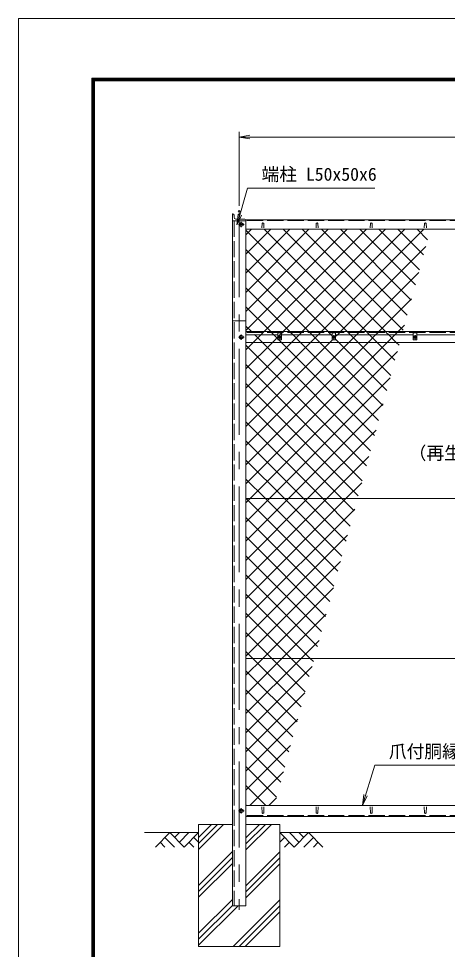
# Model space of a CAD drawing. Units: millimetres, scale not verified. Extents: x -4200 to 4200, y -2970 to 2970.
# Drawn here: x -4200 to -2615, y -467 to 2970 of the extents above; entities that cross this region are included whole.
import ezdxf
from ezdxf.enums import TextEntityAlignment as Align

# ---------------------------------------------------------------- set-up
doc = ezdxf.new("R2010")
doc.units = ezdxf.units.MM
doc.header["$LTSCALE"] = 10
doc.header["$PDMODE"] = 32
doc.header["$PDSIZE"] = 5
doc.linetypes.add('DASHED', pattern=[7.5, 6, -1.5])
doc.linetypes.add('USER1', pattern=[50.8, 31.75, -6.35, 6.35, -6.35])
for name, color, linetype, lineweight in [('0-0_D-STR1', 1, 'Continuous', 18), ('0-1_D-BMK', 2, 'USER1', 13), ('0-2_D-STR-DIM', 7, 'Continuous', 13), ('0-3_D-STR3', 3, 'Continuous', 13), ('0-4_D-BGD', 7, 'Continuous', 18), ('0-5_D-STR4', 7, 'Continuous', 18), ('0-6_D-DCR-HCH', 7, 'Continuous', 13), ('0-7_D-STR-TXT', 7, 'Continuous', 13), ('0-8_0', 7, 'Continuous', 18), ('0-B_D-STR2', 7, 'Continuous', 13), ('0-C_D-TTL', 7, 'Continuous', 18)]:
    doc.layers.add(name, color=color, linetype=linetype, lineweight=lineweight)
doc.layers.add('0-9_Defpoints', color=7, linetype='Continuous')
doc.styles.add('ＭＳ ゴシック', font='')
doc.styles.get('ＭＳ ゴシック').set_extended_font_data('MS Gothic')

# ---------------------------------------------------------------- blocks, each defined once
blk = doc.blocks.new('_Open')
at = {"layer": '0-8_0'}
blk.add_line((-10, 1.667), (0, 0), dxfattribs=at)
blk.add_lwpolyline([(-10, -1.667), (0, 0), (-10, 0)], dxfattribs=at)

msp = doc.modelspace()

# ---------------------------------------------------------------- linework, layer by layer
at = {"layer": '0-0_D-STR1'}
for p, q in [((-3409.97, 2248.69), (-3408.47, 2248.69)), ((-3409.97, 2243.69), (-3409.97, -306.02)), ((-3403.97, 2244.19), (-3403.97, 2236.19)), ((-3397.47, 2229.69), (-3364.47, 2229.69)), ((-1421.47, 2226.8), (-3359.97, 2226.8)), ((-3359.97, 2225.19), (-3359.97, 2223.69)), ((-3359.97, -306.02), (-3359.97, 2223.69)), ((-3299.97, 2213.67), (-3300.72, 2197.53)), ((-3293.97, 2213.67), (-3293.22, 2197.53)), ((-3099.97, 2213.67), (-3100.72, 2197.53)), ((-3093.97, 2213.67), (-3093.22, 2197.53)), ((-2899.97, 2213.67), (-2900.72, 2197.53)), ((-2893.97, 2213.67), (-2893.22, 2197.53)), ((-2699.97, 2213.67), (-2700.72, 2197.53)), ((-2693.97, 2213.67), (-2693.22, 2197.53)), ((-1421.47, 2192.16), (-3359.97, 2192.16)), ((-3359.97, 1853.98), (-3409.97, 1853.98)), ((-1421.47, 1813.98), (-3359.97, 1813.98)), ((-3359.97, 1773.98), (-1421.47, 1773.98)), ((-3359.97, 63.98), (-1421.47, 63.98)), ((-3299.97, 37.11), (-3300.72, 58.61)), ((-3293.97, 37.11), (-3293.22, 58.61)), ((-3099.97, 37.11), (-3100.72, 58.61)), ((-3093.97, 37.11), (-3093.22, 58.61)), ((-2899.97, 37.11), (-2900.72, 58.61)), ((-2893.97, 37.11), (-2893.22, 58.61)), ((-2699.97, 37.11), (-2700.72, 58.61)), ((-2693.97, 37.11), (-2693.22, 58.61)), ((-1421.47, 23.98), (-3359.97, 23.98)), ((-3409.97, -306.02), (-3359.97, -306.02))]:
    msp.add_line(p, q, dxfattribs=at)
at = {"layer": '0-0_D-STR1', "linetype": 'DASHED'}
for p, q in [((-3403.97, 2223.69), (-3403.97, -306.02)), ((-1421.47, 2224.21), (-3359.97, 2224.21)), ((-1421.47, 1810.98), (-3359.97, 1810.98)), ((-1421.47, 26.98), (-3359.97, 26.98))]:
    msp.add_line(p, q, dxfattribs=at)
at = {"layer": '0-0_D-STR1'}
msp.add_lwpolyline([(-3409.97, 2248.69), (-3409.97, 2223.69), (-3359.97, 2223.69)], dxfattribs=at)
for centre, radius, start, end in [((-3408.47, 2244.19), 4.5, 0, 90), ((-3397.47, 2236.19), 6.5, 180, 270), ((-3364.47, 2225.19), 4.5, 0, 90), ((-3296.97, 2212.42), 3.25, 22.61986, 157.38014), ((-3096.97, 2212.42), 3.25, 22.61986, 157.38014), ((-2896.97, 2212.42), 3.25, 22.61986, 157.38014), ((-2696.97, 2212.42), 3.25, 22.61986, 157.38014), ((-3296.97, 38.36), 3.25, 202.61986, 337.38014), ((-3096.97, 38.36), 3.25, 202.61986, 337.38014), ((-2896.97, 38.36), 3.25, 202.61986, 337.38014), ((-2696.97, 38.36), 3.25, 202.61986, 337.38014)]:
    msp.add_arc(centre, radius, start, end, dxfattribs=at)
at = {"layer": '0-1_D-BMK'}
for p, q in [((-3384.97, 2258.69), (-3384.97, -321.02)), ((-3366.97, 2209.48), (-3386.97, 2209.48)), ((-3376.97, 2219.48), (-3376.97, 2199.48)), ((-3366.97, 1793.98), (-3386.97, 1793.98)), ((-3376.97, 1803.98), (-3376.97, 1783.98)), ((-3242.41, 1793.98), (-3227.53, 1793.98)), ((-3234.97, 1801.42), (-3234.97, 1786.54)), ((-3042.41, 1793.98), (-3027.53, 1793.98)), ((-3034.97, 1801.42), (-3034.97, 1786.54)), ((-2742.41, 1793.98), (-2727.53, 1793.98)), ((-2734.97, 1801.42), (-2734.97, 1786.54)), ((-3366.97, 43.98), (-3386.97, 43.98)), ((-3376.97, 53.98), (-3376.97, 33.98))]:
    msp.add_line(p, q, dxfattribs=at)
at = {"layer": '0-2_D-STR-DIM'}
for p, q in [((-3384.97, 2278.69), (-3384.97, 2552.48)), ((-3384.97, 2532.48), (-1384.97, 2532.48))]:
    msp.add_line(p, q, dxfattribs=at)
at = {"layer": '0-3_D-STR3'}
for p, q in [((-3241.47, 1801.98), (-3359.97, 1801.98)), ((-3236.8, 1794.37), (-3238.32, 1794.35)), ((-3238.32, 1794.35), (-3238.32, 1793.61)), ((-3238.32, 1794.35), (-3238.32, 1793.61)), ((-3236.8, 1793.59), (-3238.32, 1793.61)), ((-3235.88, 1794.84), (-3236.8, 1794.37)), ((-3235.88, 1793.11), (-3236.8, 1793.59)), ((-3235.86, 1794.86), (-3235.37, 1795.78)), ((-3235.86, 1793.1), (-3235.37, 1792.18)), ((-3235.34, 1797.33), (-3235.37, 1795.78)), ((-3235.37, 1797.33), (-3234.61, 1797.33)), ((-3235.34, 1790.63), (-3235.37, 1792.18)), ((-3235.34, 1790.63), (-3234.61, 1790.63)), ((-3234.61, 1797.33), (-3234.58, 1795.78)), ((-3234.61, 1790.63), (-3234.58, 1792.18)), ((-3234.09, 1794.86), (-3234.58, 1795.78)), ((-3234.09, 1793.1), (-3234.58, 1792.18)), ((-3234.07, 1794.84), (-3233.15, 1794.37)), ((-3234.07, 1793.11), (-3233.15, 1793.59)), ((-3233.15, 1793.59), (-3231.62, 1793.61)), ((-3041.47, 1801.98), (-3228.47, 1801.98)), ((-3036.8, 1794.37), (-3038.32, 1794.35)), ((-3038.32, 1794.35), (-3038.32, 1793.61)), ((-3038.32, 1794.35), (-3038.32, 1793.61)), ((-3036.8, 1793.59), (-3038.32, 1793.61)), ((-3035.88, 1794.84), (-3036.8, 1794.37)), ((-3035.88, 1793.11), (-3036.8, 1793.59)), ((-3035.86, 1794.86), (-3035.37, 1795.78)), ((-3035.86, 1793.1), (-3035.37, 1792.18)), ((-3035.34, 1797.33), (-3035.37, 1795.78)), ((-3035.37, 1797.33), (-3034.61, 1797.33)), ((-3035.34, 1790.63), (-3035.37, 1792.18)), ((-3035.34, 1790.63), (-3034.61, 1790.63)), ((-3034.61, 1797.33), (-3034.58, 1795.78)), ((-3034.61, 1790.63), (-3034.58, 1792.18)), ((-3034.09, 1794.86), (-3034.58, 1795.78)), ((-3034.09, 1793.1), (-3034.58, 1792.18)), ((-3034.07, 1794.84), (-3033.15, 1794.37)), ((-3034.07, 1793.11), (-3033.15, 1793.59)), ((-3033.15, 1793.59), (-3031.62, 1793.61)), ((-2741.47, 1801.98), (-3028.47, 1801.98)), ((-2736.8, 1794.37), (-2738.32, 1794.35)), ((-2738.32, 1794.35), (-2738.32, 1793.61)), ((-2738.32, 1794.35), (-2738.32, 1793.61)), ((-2736.8, 1793.59), (-2738.32, 1793.61)), ((-2735.88, 1794.84), (-2736.8, 1794.37)), ((-2735.88, 1793.11), (-2736.8, 1793.59)), ((-2735.86, 1794.86), (-2735.37, 1795.78)), ((-2735.86, 1793.1), (-2735.37, 1792.18)), ((-2735.34, 1797.33), (-2735.37, 1795.78)), ((-2735.37, 1797.33), (-2734.61, 1797.33)), ((-2735.34, 1790.63), (-2735.37, 1792.18)), ((-2735.34, 1790.63), (-2734.61, 1790.63)), ((-2734.61, 1797.33), (-2734.58, 1795.78)), ((-2734.61, 1790.63), (-2734.58, 1792.18)), ((-2734.09, 1794.86), (-2734.58, 1795.78)), ((-2734.09, 1793.1), (-2734.58, 1792.18)), ((-2734.07, 1794.84), (-2733.15, 1794.37)), ((-2734.07, 1793.11), (-2733.15, 1793.59)), ((-2733.15, 1793.59), (-2731.62, 1793.61)), ((-2441.47, 1801.98), (-2728.47, 1801.98)), ((-1421.47, 1197.23), (-3359.97, 1197.23)), ((-1421.47, 607.23), (-3359.97, 607.23))]:
    msp.add_line(p, q, dxfattribs=at)
for points in [[(-3370.47, 2213.24), (-3376.97, 2216.99), (-3383.47, 2213.24), (-3383.47, 2205.73), (-3376.97, 2201.98), (-3370.47, 2205.73)], [(-3370.47, 1797.73), (-3376.97, 1801.49), (-3383.47, 1797.73), (-3383.47, 1790.23), (-3376.97, 1786.47), (-3370.47, 1790.23)], [(-3241.47, 1809.98), (-3228.47, 1809.98), (-3228.47, 1783.98), (-3241.47, 1783.98)], [(-3041.47, 1809.98), (-3028.47, 1809.98), (-3028.47, 1783.98), (-3041.47, 1783.98)], [(-2741.47, 1809.98), (-2728.47, 1809.98), (-2728.47, 1783.98), (-2741.47, 1783.98)], [(-3370.47, 47.73), (-3376.97, 51.49), (-3383.47, 47.73), (-3383.47, 40.23), (-3376.97, 36.47), (-3370.47, 40.23)]]:
    msp.add_lwpolyline(points, close=True, dxfattribs=at)
for points in [[(-3233.15, 1794.37), (-3231.62, 1794.35), (-3231.62, 1793.61)], [(-3033.15, 1794.37), (-3031.62, 1794.35), (-3031.62, 1793.61)], [(-2733.15, 1794.37), (-2731.62, 1794.35), (-2731.62, 1793.61)]]:
    msp.add_lwpolyline(points, dxfattribs=at)
for centre, radius in [((-3376.97, 2209.48), 6.25), ((-3376.97, 1793.98), 6.25), ((-3234.97, 1793.98), 5.25), ((-3034.97, 1793.98), 5.25), ((-2734.97, 1793.98), 5.25), ((-3376.97, 43.98), 6.25)]:
    msp.add_circle(centre, radius, dxfattribs=at)
at = {"layer": '0-4_D-BGD'}
for p, q in [((-3534.97, -36.02), (-3734.97, -36.02)), ((-1534.97, -36.02), (-3234.97, -36.02))]:
    msp.add_line(p, q, dxfattribs=at)
at = {"layer": '0-5_D-STR4'}
for p, q in [((-3534.97, -6.02), (-3534.97, -456.02)), ((-3409.97, -6.02), (-3534.97, -6.02)), ((-3234.97, -6.02), (-3359.97, -6.02)), ((-3234.97, -6.02), (-3234.97, -456.02)), ((-3234.97, -456.02), (-3534.97, -456.02))]:
    msp.add_line(p, q, dxfattribs=at)
at = {"layer": '0-6_D-DCR-HCH'}
for p, q in [((-3534.97, -98.26), (-3442.73, -6.02)), ((-3534.97, -76.16), (-3464.83, -6.02)), ((-3534.97, -54.07), (-3486.93, -6.02)), ((-3359.97, -100.04), (-3265.96, -6.02)), ((-3359.97, -77.94), (-3288.05, -6.02)), ((-3359.97, -55.84), (-3310.15, -6.02)), ((-3641.4, -36.02), (-3694.61, -89.23)), ((-3659.14, -53.76), (-3623.5, -89.23)), ((-3641.4, -36.02), (-3588.19, -89.23)), ((-3623.66, -53.76), (-3605.92, -36.02)), ((-3605.92, -71.5), (-3570.45, -36.02)), ((-3588.19, -89.23), (-3534.97, -36.02)), ((-3552.71, -53.76), (-3534.97, -71.41)), ((-3181.76, -89.23), (-3234.97, -36.02)), ((-3217.24, -53.76), (-3234.97, -71.41)), ((-3164.03, -71.5), (-3199.5, -36.02)), ((-3128.55, -36.02), (-3181.76, -89.23)), ((-3146.2, -53.85), (-3164.03, -36.02)), ((-3110.81, -53.76), (-3146.45, -89.23)), ((-3128.55, -36.02), (-3075.34, -89.23)), ((-3676.87, -71.5), (-3659.05, -89.23)), ((-3570.45, -71.5), (-3552.63, -89.23)), ((-3199.5, -71.5), (-3217.32, -89.23)), ((-3093.08, -71.5), (-3110.89, -89.23)), ((-3534.97, -230.84), (-3409.97, -105.84)), ((-3534.97, -252.94), (-3409.97, -127.94)), ((-3359.97, -232.62), (-3234.97, -107.62)), ((-3359.97, -254.72), (-3234.97, -129.72)), ((-3534.97, -275.04), (-3409.97, -150.04)), ((-3359.97, -276.81), (-3234.97, -151.81)), ((-3534.97, -407.62), (-3409.97, -282.62)), ((-3534.97, -429.72), (-3409.97, -304.72)), ((-3534.97, -451.81), (-3389.18, -306.02)), ((-3406.6, -456.02), (-3234.97, -284.4)), ((-3384.5, -456.02), (-3234.97, -306.49)), ((-3362.4, -456.02), (-3234.97, -328.59))]:
    msp.add_line(p, q, dxfattribs=at)
at = {"layer": '0-7_D-STR-TXT'}
for points in [[(-2883.56, 2344.25), (-3354.53, 2344.25), (-3392.62, 2209.98)], [(-2185.85, 212.85), (-2883.73, 212.85), (-2929.09, 65.89)]]:
    msp.add_lwpolyline(points, dxfattribs=at)
at = {"layer": '0-9_Defpoints'}
msp.add_point((-3384.97, 2258.69), dxfattribs=at)
at = {"layer": '0-B_D-STR2'}
for p, q in [((-3359.97, 2171.24), (-3339.06, 2192.16)), ((-3359.97, 2100.53), (-3268.35, 2192.16)), ((-3359.97, 2029.82), (-3197.64, 2192.16)), ((-3359.97, 1959.11), (-3126.92, 2192.16)), ((-3359.97, 1888.4), (-3056.21, 2192.16)), ((-3359.97, 1817.69), (-2985.5, 2192.16)), ((-2914.99, 1813.98), (-3293.18, 2192.16)), ((-3292.98, 1813.98), (-2914.79, 2192.16)), ((-2844.28, 1813.98), (-3222.47, 2192.16)), ((-3222.26, 1813.98), (-2844.08, 2192.16)), ((-2779.05, 1819.46), (-3151.76, 2192.16)), ((-3151.55, 1813.98), (-2773.37, 2192.16)), ((-2763.97, 1875.09), (-3081.04, 2192.16)), ((-3080.84, 1813.98), (-2702.66, 2192.16)), ((-2748.89, 1930.72), (-3010.33, 2192.16)), ((-2733.82, 1986.36), (-2939.62, 2192.16)), ((-2718.74, 2041.99), (-2868.91, 2192.16)), ((-2703.66, 2097.62), (-2798.2, 2192.16)), ((-2688.58, 2153.25), (-2727.49, 2192.16)), ((-3127.13, 1813.98), (-3359.97, 2046.83)), ((-2939.42, 1813.98), (-2721.46, 2031.94)), ((-3197.84, 1813.98), (-3359.97, 1976.12)), ((-2868.71, 1813.98), (-2747.75, 1934.94)), ((-3268.55, 1813.98), (-3359.97, 1905.41)), ((-2798, 1813.98), (-2774.04, 1837.94)), ((-3332.98, 1773.98), (-3304.98, 1801.98)), ((-3304.98, 1801.98), (-3295.98, 1810.98)), ((-3295.98, 1810.98), (-3292.98, 1813.98)), ((-3265.55, 1810.98), (-3268.55, 1813.98)), ((-3256.55, 1801.98), (-3265.55, 1810.98)), ((-3262.26, 1773.98), (-3234.26, 1801.98)), ((-3228.55, 1773.98), (-3256.55, 1801.98)), ((-3234.26, 1801.98), (-3225.26, 1810.98)), ((-3225.26, 1810.98), (-3222.26, 1813.98)), ((-3194.84, 1810.98), (-3197.84, 1813.98)), ((-3185.84, 1801.98), (-3194.84, 1810.98)), ((-3191.55, 1773.98), (-3163.55, 1801.98)), ((-3157.84, 1773.98), (-3185.84, 1801.98)), ((-3163.55, 1801.98), (-3154.55, 1810.98)), ((-3154.55, 1810.98), (-3151.55, 1813.98)), ((-3124.13, 1810.98), (-3127.13, 1813.98)), ((-3115.13, 1801.98), (-3124.13, 1810.98)), ((-3120.84, 1773.98), (-3092.84, 1801.98)), ((-3087.13, 1773.98), (-3115.13, 1801.98)), ((-3092.84, 1801.98), (-3083.84, 1810.98)), ((-3083.84, 1810.98), (-3080.84, 1813.98)), ((-2979.42, 1773.98), (-2951.42, 1801.98)), ((-2951.42, 1801.98), (-2942.42, 1810.98)), ((-2942.42, 1810.98), (-2939.42, 1813.98)), ((-2911.99, 1810.98), (-2914.99, 1813.98)), ((-2902.99, 1801.98), (-2911.99, 1810.98)), ((-2908.71, 1773.98), (-2880.71, 1801.98)), ((-2874.99, 1773.98), (-2902.99, 1801.98)), ((-2880.71, 1801.98), (-2871.71, 1810.98)), ((-2871.71, 1810.98), (-2868.71, 1813.98)), ((-2841.28, 1810.98), (-2844.28, 1813.98)), ((-2832.28, 1801.98), (-2841.28, 1810.98)), ((-2838, 1773.98), (-2810, 1801.98)), ((-2804.28, 1773.98), (-2832.28, 1801.98)), ((-2810, 1801.98), (-2801, 1810.98)), ((-2801, 1810.98), (-2798, 1813.98)), ((-3359.97, 1746.98), (-3332.98, 1773.98)), ((-3359.97, 1676.27), (-3262.26, 1773.98)), ((-3359.97, 1605.56), (-3191.55, 1773.98)), ((-3359.97, 1534.85), (-3120.84, 1773.98)), ((-3359.97, 1393.43), (-2979.42, 1773.98)), ((-3359.97, 1322.72), (-2908.71, 1773.98)), ((-3359.97, 1252.01), (-2838, 1773.98)), ((-2914.75, 1318.76), (-3359.97, 1763.99)), ((-2884.59, 1430.03), (-3228.55, 1773.98)), ((-2869.52, 1485.66), (-3157.84, 1773.98)), ((-2854.44, 1541.29), (-3087.13, 1773.98)), ((-2809.21, 1708.19), (-2874.99, 1773.98)), ((-2794.13, 1763.82), (-2804.28, 1773.98)), ((-3344.04, 1197.23), (-2800.33, 1740.94)), ((-2929.83, 1263.13), (-3359.97, 1693.28)), ((-2944.91, 1207.5), (-3359.97, 1622.56)), ((-3273.33, 1197.23), (-2826.62, 1643.94)), ((-3005.35, 1197.23), (-3359.97, 1551.85)), ((-3202.62, 1197.23), (-2852.91, 1546.94)), ((-3076.06, 1197.23), (-3359.97, 1481.14)), ((-3131.91, 1197.23), (-2879.2, 1449.94)), ((-3146.77, 1197.23), (-3359.97, 1410.43)), ((-3061.2, 1197.23), (-2905.49, 1352.94)), ((-3217.48, 1197.23), (-3359.97, 1339.72)), ((-3288.19, 1197.23), (-3359.97, 1269.01)), ((-2990.49, 1197.23), (-2931.78, 1255.94)), ((-3358.9, 1197.23), (-3359.97, 1198.3)), ((-3359.97, 1181.3), (-3344.04, 1197.23)), ((-3359.97, 1110.58), (-3273.33, 1197.23)), ((-3359.97, 1039.87), (-3202.62, 1197.23)), ((-3359.97, 969.16), (-3131.91, 1197.23)), ((-3359.97, 898.45), (-3061.2, 1197.23)), ((-3359.97, 827.74), (-2990.49, 1197.23)), ((-3035.37, 873.7), (-3358.9, 1197.23)), ((-3020.29, 929.33), (-3288.19, 1197.23)), ((-3005.22, 984.96), (-3217.48, 1197.23)), ((-2990.14, 1040.6), (-3146.77, 1197.23)), ((-2975.06, 1096.23), (-3076.06, 1197.23)), ((-2959.98, 1151.86), (-3005.35, 1197.23)), ((-3359.97, 757.03), (-2958.06, 1158.94)), ((-3050.45, 818.06), (-3359.97, 1127.59)), ((-3359.97, 686.32), (-2984.35, 1061.94)), ((-3065.53, 762.43), (-3359.97, 1056.88)), ((-3080.61, 706.8), (-3359.97, 986.17)), ((-3359.97, 615.61), (-3010.64, 964.94)), ((-3095.68, 651.17), (-3359.97, 915.46)), ((-3297.64, 607.23), (-3036.93, 867.94)), ((-3122.46, 607.23), (-3359.97, 844.75)), ((-3193.17, 607.23), (-3359.97, 774.04)), ((-3226.93, 607.23), (-3063.22, 770.94)), ((-3263.88, 607.23), (-3359.97, 703.33)), ((-3156.22, 607.23), (-3089.51, 673.94)), ((-3334.59, 607.23), (-3359.97, 632.62)), ((-3359.97, 544.9), (-3297.64, 607.23)), ((-3359.97, 474.19), (-3226.93, 607.23)), ((-3359.97, 403.48), (-3156.22, 607.23)), ((-3155.99, 428.63), (-3334.59, 607.23)), ((-3140.92, 484.27), (-3263.88, 607.23)), ((-3125.84, 539.9), (-3193.17, 607.23)), ((-3110.76, 595.53), (-3122.46, 607.23)), ((-3359.97, 332.77), (-3115.8, 576.94)), ((-3171.07, 373), (-3359.97, 561.9)), ((-3186.15, 317.37), (-3359.97, 491.19)), ((-3359.97, 262.06), (-3142.09, 479.94)), ((-3201.23, 261.74), (-3359.97, 420.48)), ((-3359.97, 191.35), (-3168.38, 382.94)), ((-3216.3, 206.1), (-3359.97, 349.77)), ((-3359.97, 120.64), (-3194.67, 285.94)), ((-3231.38, 150.47), (-3359.97, 279.06)), ((-3246.46, 94.84), (-3359.97, 208.35)), ((-3345.92, 63.98), (-3220.96, 188.94)), ((-3286.31, 63.98), (-3359.97, 137.64)), ((-3275.21, 63.98), (-3247.24, 91.94)), ((-3357.02, 63.98), (-3359.97, 66.93))]:
    msp.add_line(p, q, dxfattribs=at)
for points in [[(-2824.28, 1652.56), (-2945.7, 1773.98), (-2973.7, 1801.98), (-2982.7, 1810.98), (-2985.7, 1813.98), (-3359.97, 2188.25)], [(-3041.47, 1799.04), (-3044.41, 1801.98), (-3053.41, 1810.98), (-3056.41, 1813.98), (-3359.97, 2117.54)], [(-3028.47, 1795.64), (-3022.13, 1801.98), (-3013.13, 1810.98), (-3010.13, 1813.98), (-2695.17, 2128.94)], [(-3335.26, 1809.98), (-3336.26, 1810.98), (-3339.26, 1813.98), (-3359.97, 1834.7)], [(-2899.67, 1374.39), (-3299.26, 1773.98), (-3327.26, 1801.98), (-3328.47, 1803.2)], [(-3359.97, 1464.14), (-3050.13, 1773.98), (-3040.13, 1783.98)], [(-2839.36, 1596.93), (-3016.41, 1773.98), (-3028.47, 1786.04)]]:
    msp.add_lwpolyline(points, dxfattribs=at)
at = {"layer": '0-C_D-TTL', "color": 2}
msp.add_lwpolyline([(-4200, 2970), (4200, 2970), (4200, -2970), (-4200, -2970)], close=True, dxfattribs=at)
at = {"layer": '0-C_D-TTL'}
for points in [[(-3930, 2750), (3930, 2750), (3930, -2750), (-3930, -2750)], [(-3927.5, 2747.5), (3927.5, 2747.5), (3927.5, -2747.5), (-3927.5, -2747.5)], [(-3925, 2745), (3925, 2745), (3925, -2745), (-3925, -2745)], [(-3922.5, 2742.5), (3922.5, 2742.5), (3922.5, -2742.5), (-3922.5, -2742.5)], [(-3920, 2740), (3920, 2740), (3920, -2740), (-3920, -2740)]]:
    msp.add_lwpolyline(points, close=True, dxfattribs=at)

# ---------------------------------------------------------------- block references
at = {"layer": '0-2_D-STR-DIM', "xscale": 4, "yscale": 4, "rotation": 180}
msp.add_blockref('_Open', (-3384.97, 2532.48), dxfattribs=at)
at = {"layer": '0-7_D-STR-TXT', "xscale": 4, "yscale": 4}
for p, rotation in [((-3393.16, 2208.06), 254.16392), ((-2929.68, 63.98), 252.84683)]:
    msp.add_blockref('_Open', p, dxfattribs=dict(at, rotation=rotation))

# ---------------------------------------------------------------- texts
at = {"layer": '0-7_D-STR-TXT', "style": 'ＭＳ ゴシック'}
for s, p in [('端柱 L50x50x6', (-3302.34, 2356.84)), ('（再生PET樹脂被覆鉄線）', (-2758.58, 1327.04)), ('爪付胴縁 R付L40x40x3', (-2831.79, 225.43))]:
    msp.add_text(s, height=48.09, dxfattribs=at).set_placement(p, align=Align.BOTTOM_LEFT)

doc.saveas('drawing.dxf')
